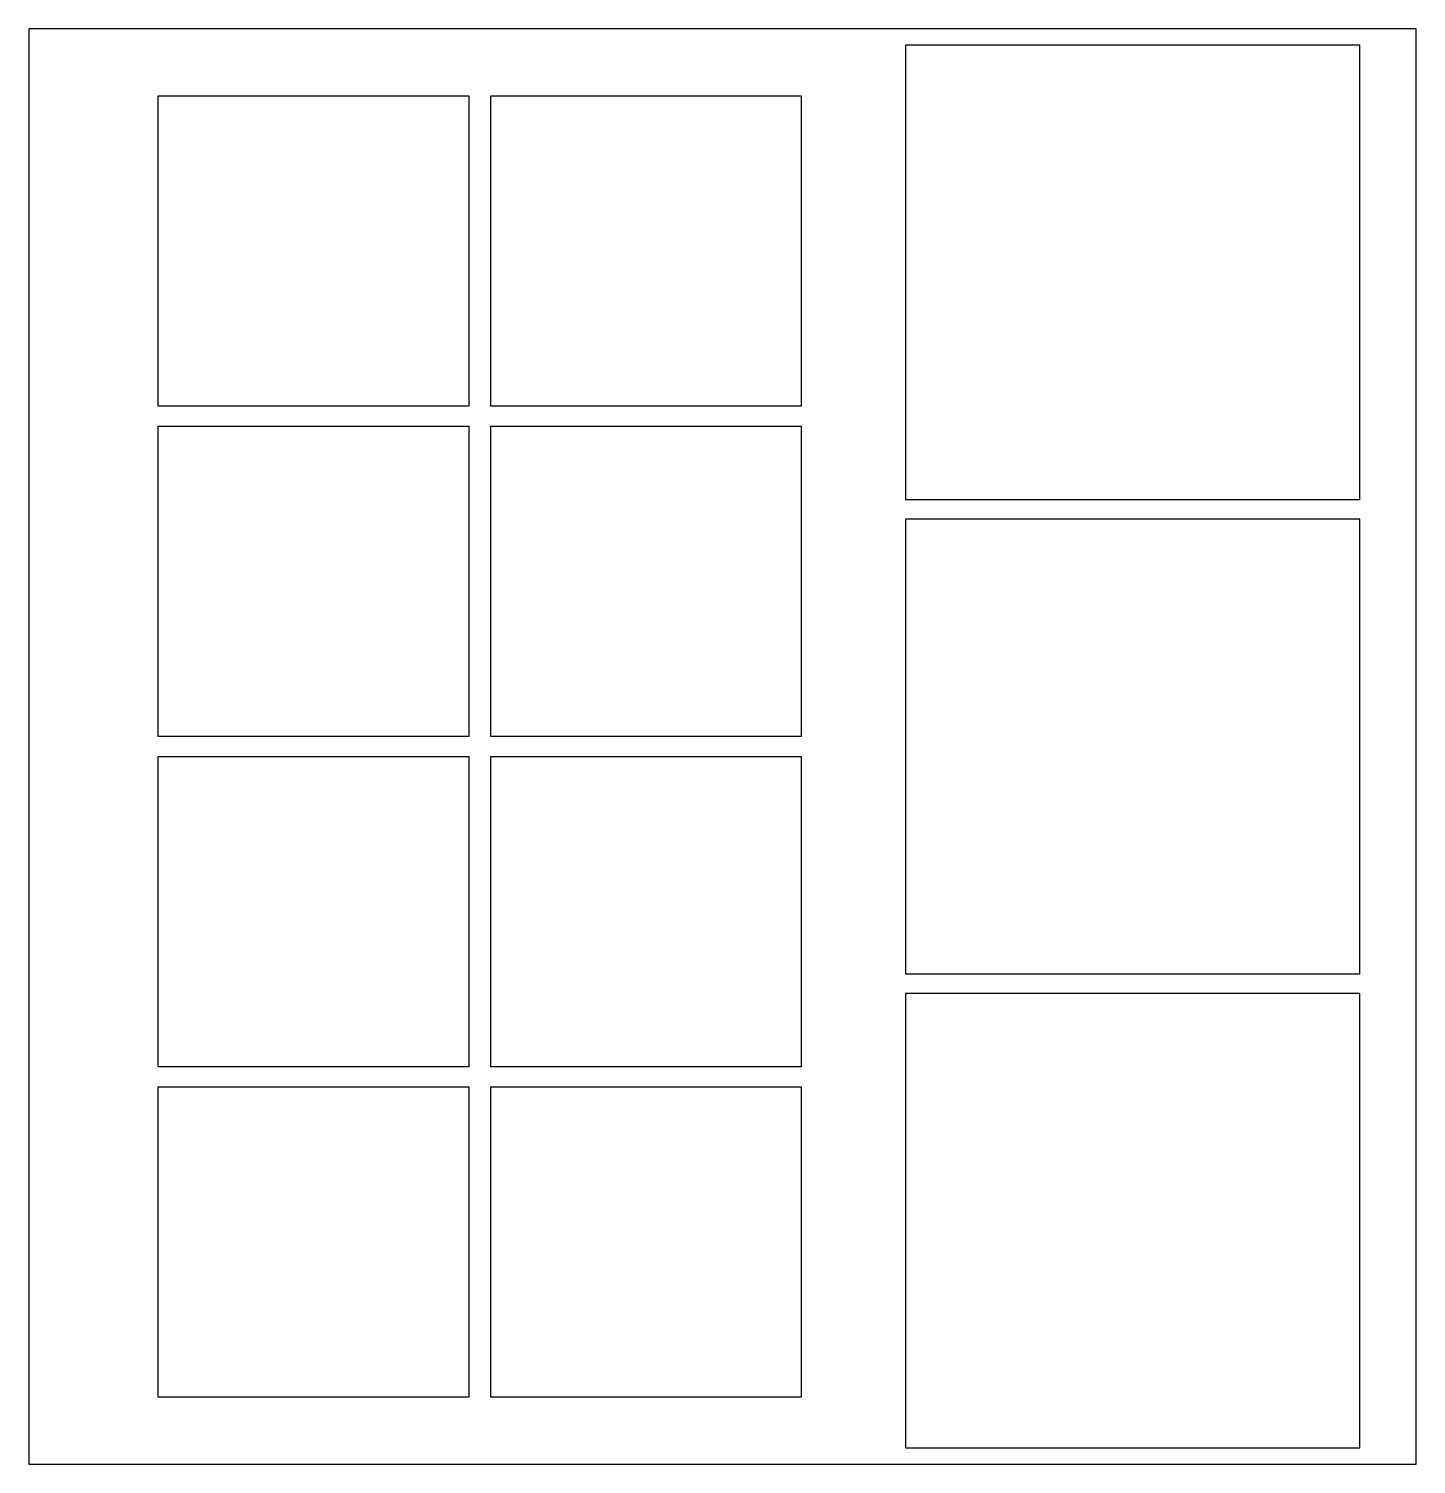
# Model space of a CAD drawing. Extents: x -179 to 208, y -189 to 211.
import ezdxf

# ---------------------------------------------------------------- set-up
doc = ezdxf.new("R2010")
doc.units = 0
doc.layers.get('0').update_dxf_attribs({"linetype": 'CONTINUOUS'})

msp = doc.modelspace()

# ---------------------------------------------------------------- linework, layer by layer
for p, q in [((-179.2, 211.27), (-179.2, -189.22)), ((207.7, 211.27), (-179.2, 211.27)), ((207.7, -189.22), (207.7, 211.27)), ((65.26, 206.72), (65.26, 79.97)), ((192, 206.72), (65.26, 206.72)), ((192, 79.97), (192, 206.72)), ((-143.06, 192.59), (-56.46, 192.59)), ((-143.06, 105.99), (-143.06, 192.59)), ((-56.46, 192.59), (-56.46, 105.99)), ((-50.39, 105.99), (-50.39, 192.59)), ((-50.39, 192.59), (36.21, 192.59)), ((36.21, 192.59), (36.21, 105.99)), ((-56.46, 105.99), (-143.06, 105.99)), ((36.21, 105.99), (-50.39, 105.99)), ((-143.06, 100.41), (-56.46, 100.41)), ((-143.06, 13.81), (-143.06, 100.41)), ((-56.46, 100.41), (-56.46, 13.81)), ((-50.39, 13.81), (-50.39, 100.41)), ((-50.39, 100.41), (36.21, 100.41)), ((36.21, 100.41), (36.21, 13.81)), ((65.26, 79.97), (192, 79.97)), ((192, 74.4), (65.26, 74.4)), ((65.26, 74.4), (65.26, -52.35)), ((192, -52.35), (192, 74.4)), ((-56.46, 13.81), (-143.06, 13.81)), ((36.21, 13.81), (-50.39, 13.81)), ((-143.06, 8.24), (-56.46, 8.24)), ((-143.06, -78.36), (-143.06, 8.24)), ((-56.46, 8.24), (-56.46, -78.36)), ((-50.39, -78.36), (-50.39, 8.24)), ((-50.39, 8.24), (36.21, 8.24)), ((36.21, 8.24), (36.21, -78.36)), ((65.26, -52.35), (192, -52.35)), ((192, -57.92), (65.26, -57.92)), ((65.26, -57.92), (65.26, -184.67)), ((192, -184.67), (192, -57.92)), ((-56.46, -78.36), (-143.06, -78.36)), ((36.21, -78.36), (-50.39, -78.36)), ((-143.06, -83.94), (-56.46, -83.94)), ((-143.06, -170.54), (-143.06, -83.94)), ((-56.46, -83.94), (-56.46, -170.54)), ((-50.39, -170.54), (-50.39, -83.94)), ((-50.39, -83.94), (36.21, -83.94)), ((36.21, -83.94), (36.21, -170.54)), ((-56.46, -170.54), (-143.06, -170.54)), ((36.21, -170.54), (-50.39, -170.54)), ((65.26, -184.67), (192, -184.67)), ((-179.2, -189.22), (207.7, -189.22))]:
    msp.add_line(p, q)

doc.saveas('drawing.dxf')
